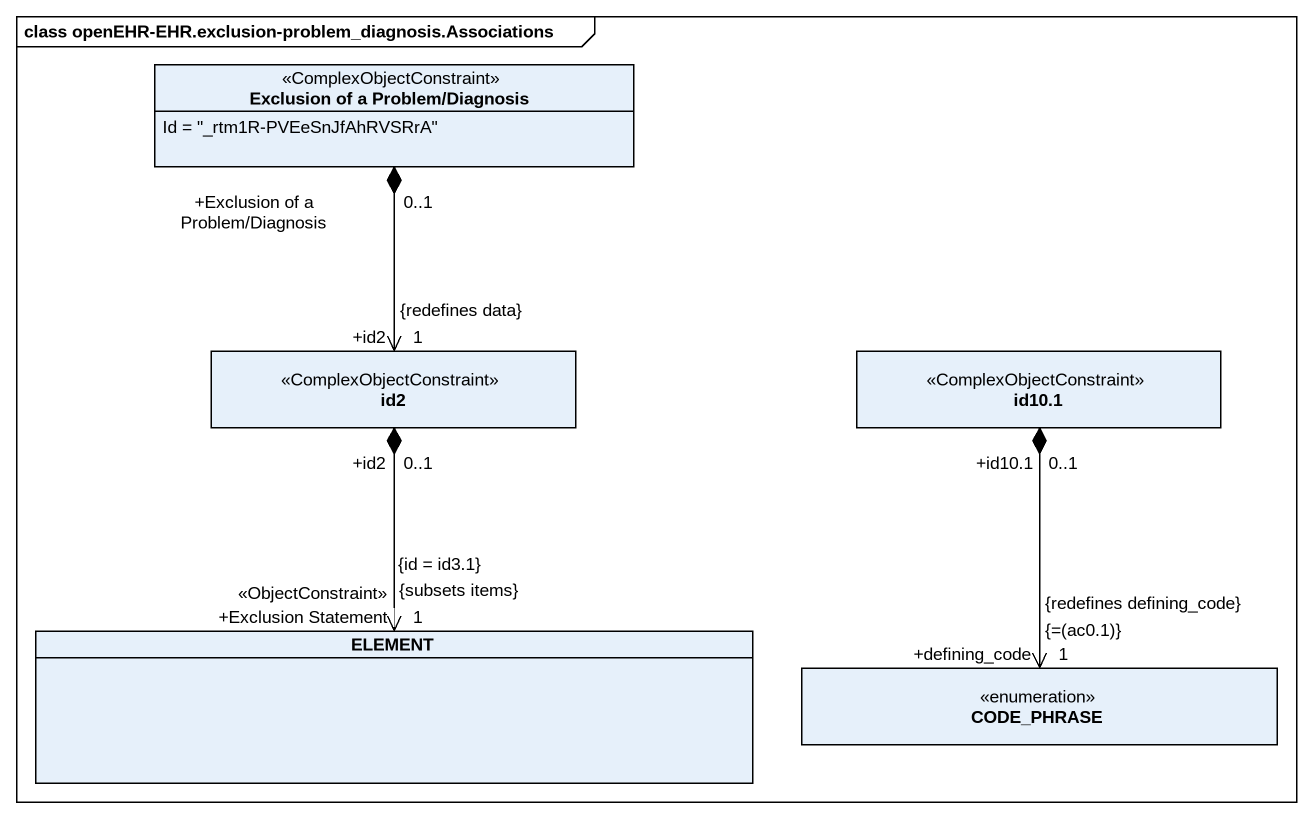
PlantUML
@startuml
mainframe class openEHR-EHR.exclusion-problem_diagnosis.Associations
hide circle
hide empty members
class "Exclusion of a Problem/Diagnosis" as Exclusion_of_a_Problem <<ComplexObjectConstraint>> {
  Id = "_rtm1R-PVEeSnJfAhRVSRrA"
}
class id2 <<ComplexObjectConstraint>>
class "id10.1" as id10_1 <<ComplexObjectConstraint>>
class ELEMENT
enum CODE_PHRASE
Exclusion_of_a_Problem "+Exclusion of a Problem/Diagnosis\n0..1" *--> "+id2\n1\n{redefines data}" id2
id2 "+id2\n0..1" *--> "+Exclusion Statement\n<<ObjectConstraint>>\n1\n{id = id3.1}\n{subsets items}" ELEMENT
id10_1 "+id10.1\n0..1" *--> "+defining_code\n1\n{=(ac0.1)}\n{redefines defining_code}" CODE_PHRASE
@enduml
